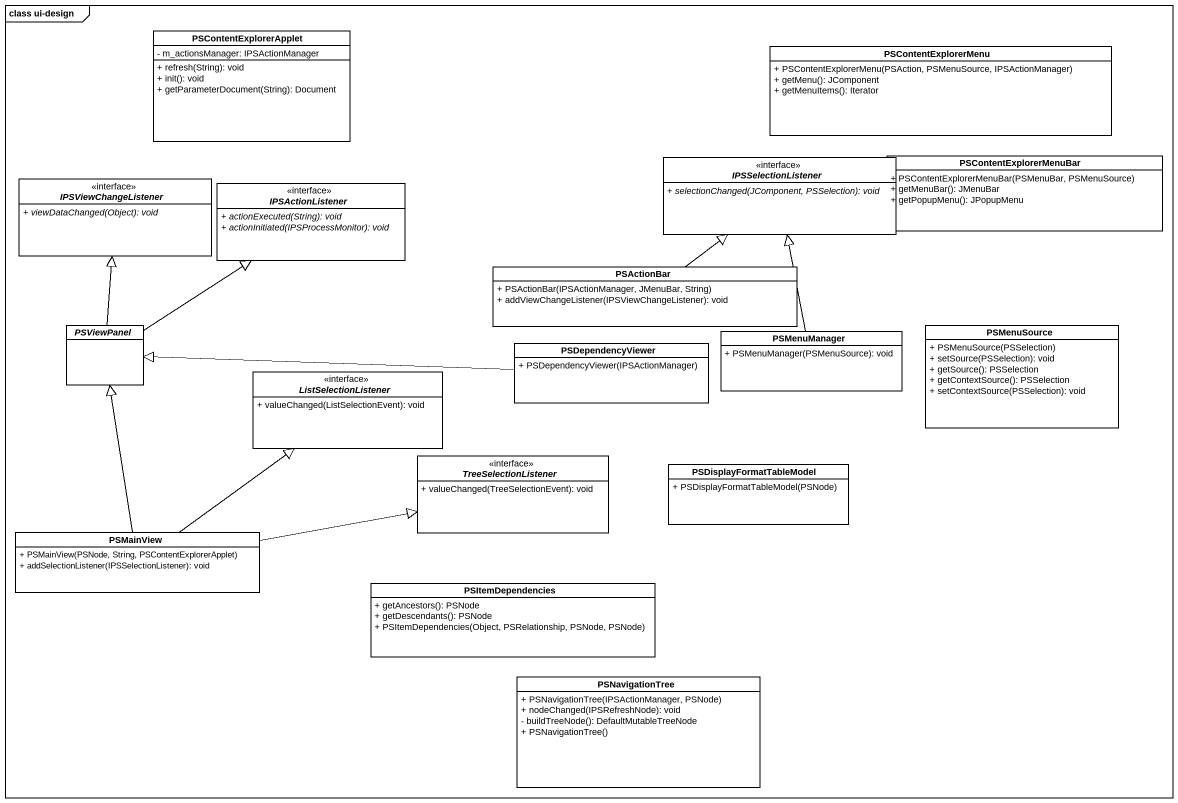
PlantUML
@startuml
mainframe class ui-design
hide circle
hide empty members
skinparam classAttributeIconSize 0
class PSContentExplorerApplet {
  - m_actionsManager: IPSActionManager
  + refresh(String): void
  + init(): void
  + getParameterDocument(String): Document
}
class PSContentExplorerMenu {
  + PSContentExplorerMenu(PSAction, PSMenuSource, IPSActionManager)
  + getMenu(): JComponent
  + getMenuItems(): Iterator
}
interface IPSSelectionListener <<interface>> {
  {abstract} + selectionChanged(JComponent, PSSelection): void
}
class PSContentExplorerMenuBar {
  + PSContentExplorerMenuBar(PSMenuBar, PSMenuSource)
  + getMenuBar(): JMenuBar
  + getPopupMenu(): JPopupMenu
}
interface IPSViewChangeListener <<interface>> {
  {abstract} + viewDataChanged(Object): void
}
interface IPSActionListener <<interface>> {
  {abstract} + actionExecuted(String): void
  {abstract} + actionInitiated(IPSProcessMonitor): void
}
class PSActionBar {
  + PSActionBar(IPSActionManager, JMenuBar, String)
  + addViewChangeListener(IPSViewChangeListener): void
}
abstract class PSViewPanel
class PSMenuSource {
  + PSMenuSource(PSSelection)
  + setSource(PSSelection): void
  + getSource(): PSSelection
  + getContextSource(): PSSelection
  + setContextSource(PSSelection): void
}
class PSDependencyViewer {
  + PSDependencyViewer(IPSActionManager)
}
class PSMenuManager {
  + PSMenuManager(PSMenuSource): void
}
interface ListSelectionListener <<interface>> {
  + valueChanged(ListSelectionEvent): void
}
interface TreeSelectionListener <<interface>> {
  + valueChanged(TreeSelectionEvent): void
}
class PSDisplayFormatTableModel {
  + PSDisplayFormatTableModel(PSNode)
}
class PSMainView {
  + PSMainView(PSNode, String, PSContentExplorerApplet)
  + addSelectionListener(IPSSelectionListener): void
}
class PSItemDependencies {
  + getAncestors(): PSNode
  + getDescendants(): PSNode
  + PSItemDependencies(Object, PSRelationship, PSNode, PSNode)
}
class PSNavigationTree {
  + PSNavigationTree(IPSActionManager, PSNode)
  + nodeChanged(IPSRefreshNode): void
  - buildTreeNode(): DefaultMutableTreeNode
  + PSNavigationTree()
}
PSActionBar -up-|> IPSSelectionListener
PSViewPanel -up-|> IPSViewChangeListener
PSViewPanel -up-|> IPSActionListener
PSDependencyViewer -left-|> PSViewPanel
PSMenuManager -up-|> IPSSelectionListener
PSMainView -up-|> PSViewPanel
PSMainView -up-|> ListSelectionListener
PSMainView -right-|> TreeSelectionListener
@enduml
